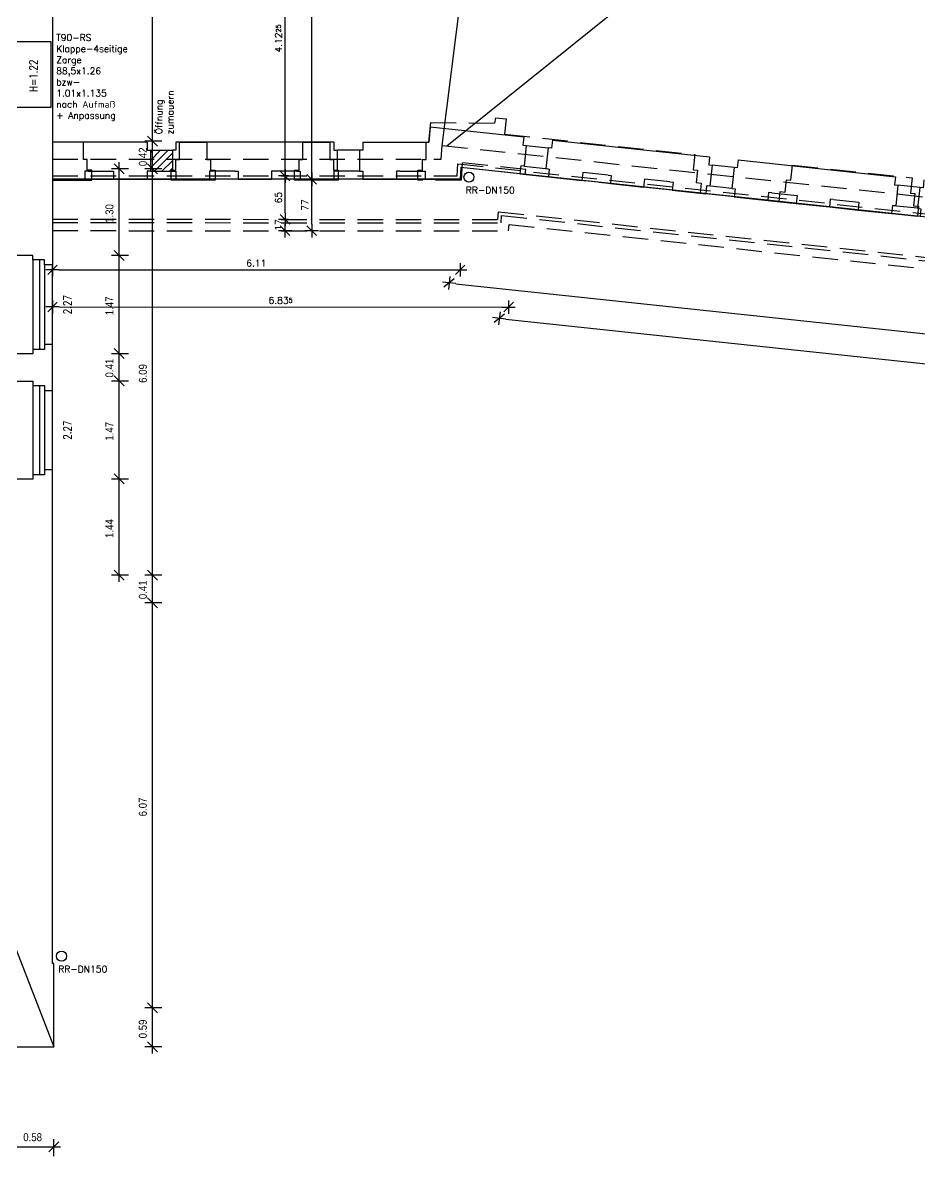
# Model space of a CAD drawing. Header units: metres. Extents: x -8 to 96, y -22 to 16.
# Drawn here: x 8.72 to 22.15, y -22.26 to -5.27 of the extents above; entities that cross this region are included whole.
import ezdxf
from ezdxf.enums import TextEntityAlignment as Align

# ---------------------------------------------------------------- set-up
doc = ezdxf.new("R2010")
doc.units = ezdxf.units.M
doc.header["$LTSCALE"] = 0.03
doc.linetypes.add('STRICHLINIE', pattern=[19.05, 12.7, -6.35])
doc.layers.get('0').update_dxf_attribs({"linetype": 'CONTINUOUS'})
doc.layers.get('Defpoints').update_dxf_attribs({"linetype": 'CONTINUOUS'})
for name, color, linetype in [('A_ansicht', 9, 'CONTINUOUS'), ('A_bemaßung', 2, 'CONTINUOUS'), ('A_BRANDSCHUTZ', 10, 'CONTINUOUS'), ('A_EINFÜGEPUNKT', 2, 'CONTINUOUS'), ('A_fenster', 7, 'CONTINUOUS'), ('A_höhen', 3, 'CONTINUOUS'), ('A_schraffur', 10, 'CONTINUOUS'), ('A_TECHNOLOGIE', 7, 'CONTINUOUS'), ('A_text', 2, 'CONTINUOUS'), ('A_verdeckt', 8, 'STRICHLINIE'), ('A_wände', 6, 'CONTINUOUS'), ('ANSICHT', 1, 'CONTINUOUS'), ('CKMA0002', 7, 'CONTINUOUS'), ('E__DURCHBR', 2, 'CONTINUOUS')]:
    doc.layers.add(name, color=color, linetype=linetype)
doc.styles.add('BOLDSIMP_FNT', font='TXT', dxfattribs={"height": 1})
doc.styles.add('SIMPLEX', font='simplex.shx', dxfattribs={"height": 0.1})
doc.styles.get("Standard").update_dxf_attribs({"font": 'ARIAL.TTF', "height": 1})
doc.dimstyles.get("Standard").update_dxf_attribs({"dimtxt": 0.18, "dimasz": 0.18, "dimexe": 0.18, "dimexo": 0.0625, "dimgap": 0.09, "dimtad": 0, "dimtih": 1, "dimtoh": 1, "dimzin": 0, "dimdsep": 46, "dimlunit": 3, "dimtxsty": 'Standard', "dimcen": 0.09, "dimadec": 0, "dimazin": 0, "dimtfac": 1, "dimtofl": 0, "dimtmove": 2, "dimatfit": 3, "dimfxl": 1, "dimtolj": 1, "dimtzin": 0, "dimarcsym": 0})

# ---------------------------------------------------------------- blocks, each defined once
blk = doc.blocks.new('SLASH1')
at = {"layer": 'A_bemaßung', "color": 2, "linetype": 'Continuous'}
for p, q in [((0.07663, 0.07663), (-0.07319, -0.07319)), ((0, -0.14068), (0, 0.11466))]:
    blk.add_line(p, q, dxfattribs=at)
blk = doc.blocks.new('Deckendurchbruch')
for p, q in [((1, 1), (0, 1)), ((0, 1), (0, 0)), ((1, 0), (1, 1)), ((0, 0), (1, 0))]:
    blk.add_line(p, q)
blk.add_solid([(0, 0), (1, 1), (0, 1)])
blk = doc.blocks.new('Wanddurchbruch')
for p, q in [((0, 1), (0, 0)), ((1, 1), (0, 1)), ((1, 0), (1, 1)), ((0, 0), (1, 0))]:
    blk.add_line(p, q)
blk.add_solid([(1, 0), (1, 1), (0, 1), (0, 0)])
blk = doc.blocks.new('A$C1B893D36')
at = {"layer": 'E__DURCHBR', "linetype": 'Continuous'}
ref = blk.add_blockref('Deckendurchbruch', (12.574, 27.116), dxfattribs=dict(at, xscale=0.2002000053643378, yscale=0.1001000000000012, zscale=1.1011, rotation=270.0000046057036))
ref.add_attrib('EC_DIM', '0.200x0.100x0.150', (11.766, 27.159), dxfattribs={"linetype": 'Continuous', "height": 0.12})
ref = blk.add_blockref('Wanddurchbruch', (5.231, 20.48), dxfattribs=dict(at, xscale=1.148147030764484, yscale=0.15015, zscale=1.1011, rotation=63.24112107418074))
ref.add_attrib('EC_DIM', '1.147x0.150x0.150', (5.097, 20.264), dxfattribs={"linetype": 'Continuous', "height": 0.12})
ref = blk.add_blockref('Deckendurchbruch', (5.061, 15.312), dxfattribs=dict(at, xscale=0.1001000026821695, yscale=0.2001999999999988, zscale=1.1011))
ref.add_attrib('EC_DIM', '0.100x0.200x0.150', (3.829, 15.353), dxfattribs={"linetype": 'Continuous', "height": 0.12})
ref = blk.add_blockref('Wanddurchbruch', (8.439, 13.164), dxfattribs=dict(at, xscale=0.4074070109164298, yscale=0.15015, zscale=1.1011, rotation=90.00000153523449))
ref.add_attrib('EC_DIM', '0.407x0.150x0.150', (8.493, 13.318), dxfattribs={"linetype": 'Continuous', "height": 0.12})
ref = blk.add_blockref('Wanddurchbruch', (7.925, 12.487), dxfattribs=dict(at, xscale=0.3133130083951912, yscale=0.15015, zscale=1.1011))
ref.add_attrib('EC_DIM', '0.313x0.150x0.150', (7.925, 12.271), dxfattribs={"linetype": 'Continuous', "height": 0.12})
blk = doc.blocks.new('FE_O')
at = {"layer": 'A_wände'}
for p, q in [((-0.215, -0.12), (-0.215, 0)), ((0.215, -0.12), (0.215, 0)), ((-0.165, -0.12), (-0.215, -0.12)), ((-0.165, -0.435), (-0.165, -0.12)), ((0.165, -0.435), (0.165, -0.12)), ((0.165, -0.12), (0.215, -0.12)), ((-0.215, -0.555), (-0.215, -0.435)), ((-0.215, -0.435), (-0.165, -0.435)), ((0.215, -0.435), (0.165, -0.435)), ((0.215, -0.555), (0.215, -0.435))]:
    blk.add_line(p, q, dxfattribs=at)
at = {"layer": 'A_wände', "color": 2}
for p, q in [((0.165, -0.12), (-0.201, -0.12)), ((0.165, -0.435), (-0.165, -0.435))]:
    blk.add_line(p, q, dxfattribs=at)
at = {"layer": 'ANSICHT'}
blk.add_line((0.215, 0), (-0.215, 0), dxfattribs=at)
blk = doc.blocks.new('FE_G')
at = {"layer": 'A_wände'}
for p, q in [((-0.215, -0.12), (-0.215, 0)), ((0.215, -0.12), (0.215, 0)), ((-0.165, -0.12), (-0.215, -0.12)), ((0.165, -0.12), (-0.165, -0.12)), ((0.165, -0.12), (0.215, -0.12))]:
    blk.add_line(p, q, dxfattribs=at)
at = {"layer": 'ANSICHT'}
blk.add_line((0.215, 0), (-0.215, 0), dxfattribs=at)
blk = doc.blocks.new('DIMCROSS')
at = {"color": 0, "linetype": 'ByBlock'}
blk.add_line((-1, 0), (1, 0), dxfattribs=at)
at = {"linetype": 'ByBlock'}
blk.add_line((-0.707107, -0.707107), (0.707107, 0.707107), dxfattribs=at)
blk = doc.blocks.new('*D116')
at = {"layer": 'CKMA0002', "color": 1, "lineweight": -2}
for p, q in [((13.095, -7.616), (12.945, -7.616)), ((13.045, -8.286), (13.045, -7.716)), ((13.145, -8.386), (12.945, -8.386))]:
    blk.add_line(p, q, dxfattribs=at)
at = {"layer": 'Defpoints', "color": 0}
for p in [(13.045, -7.616), (13.252, -7.616), (13.302, -8.386)]:
    blk.add_point(p, dxfattribs=at)
at = {"layer": 'CKMA0002', "color": 1, "lineweight": -2, "xscale": 0.1, "yscale": 0.1, "zscale": 0.1}
for p, rotation in [((13.045, -7.616), 90), ((13.045, -8.386), 270)]:
    blk.add_blockref('DIMCROSS', p, dxfattribs=dict(at, rotation=rotation))
at = {"layer": 'CKMA0002', "color": 3, "insert": (12.945, -8.001), "char_height": 0.1, "attachment_point": 5, "rotation": 90, "style": 'SIMPLEX'}
blk.add_mtext('\\A1;77{\\A1\\H0.7x\\S;}', dxfattribs=at)
blk = doc.blocks.new('*D117')
at = {"layer": 'CKMA0002', "color": 1, "lineweight": -2}
for p, q in [((13.095, 0.53), (12.945, 0.53)), ((13.045, -7.516), (13.045, 0.43))]:
    blk.add_line(p, q, dxfattribs=at)
at = {"layer": 'Defpoints', "color": 0}
for p in [(13.045, 0.53), (13.252, 0.53), (13.252, -7.616)]:
    blk.add_point(p, dxfattribs=at)
at = {"layer": 'CKMA0002', "color": 1, "lineweight": -2, "xscale": 0.1, "yscale": 0.1, "zscale": 0.1}
for p, rotation in [((13.045, 0.53), 90), ((13.045, -7.616), 270)]:
    blk.add_blockref('DIMCROSS', p, dxfattribs=dict(at, rotation=rotation))
at = {"layer": 'CKMA0002', "color": 3, "insert": (12.945, -3.543), "char_height": 0.1, "attachment_point": 5, "rotation": 90, "style": 'SIMPLEX'}
blk.add_mtext('\\A1;8.14{\\A1\\H0.7x\\S5;}', dxfattribs=at)
blk = doc.blocks.new('*D119')
at = {"layer": 'CKMA0002', "color": 1, "lineweight": -2}
for p, q in [((12.696, -8.216), (12.546, -8.216)), ((12.746, -8.386), (12.546, -8.386)), ((12.646, -8.386), (12.646, -8.386)), ((12.646, -8.386), (12.646, -8.386))]:
    blk.add_line(p, q, dxfattribs=at)
at = {"layer": 'Defpoints', "color": 0}
for p in [(12.646, -8.216), (12.813, -8.216), (12.863, -8.386)]:
    blk.add_point(p, dxfattribs=at)
at = {"layer": 'CKMA0002', "color": 1, "lineweight": -2, "xscale": 0.1, "yscale": 0.1, "zscale": 0.1}
for p, rotation in [((12.646, -8.216), 270), ((12.646, -8.386), 90)]:
    blk.add_blockref('DIMCROSS', p, dxfattribs=dict(at, rotation=rotation))
at = {"layer": 'CKMA0002', "color": 3, "insert": (12.546, -8.301), "char_height": 0.1, "attachment_point": 5, "rotation": 90, "style": 'SIMPLEX'}
blk.add_mtext('\\A1;17{\\A1\\H0.7x\\S;}', dxfattribs=at)
blk = doc.blocks.new('*D120')
at = {"layer": 'CKMA0002', "color": 1, "lineweight": -2}
for p, q in [((12.696, -7.566), (12.546, -7.566)), ((12.646, -8.116), (12.646, -7.666))]:
    blk.add_line(p, q, dxfattribs=at)
at = {"layer": 'Defpoints', "color": 0}
for p in [(12.646, -7.566), (12.813, -7.566), (12.813, -8.216)]:
    blk.add_point(p, dxfattribs=at)
at = {"layer": 'CKMA0002', "color": 1, "lineweight": -2, "xscale": 0.1, "yscale": 0.1, "zscale": 0.1}
for p, rotation in [((12.646, -7.566), 90), ((12.646, -8.216), 270)]:
    blk.add_blockref('DIMCROSS', p, dxfattribs=dict(at, rotation=rotation))
at = {"layer": 'CKMA0002', "color": 3, "insert": (12.546, -7.891), "char_height": 0.1, "attachment_point": 5, "rotation": 90, "style": 'SIMPLEX'}
blk.add_mtext('\\A1;65{\\A1\\H0.7x\\S;}', dxfattribs=at)
blk = doc.blocks.new('*D121')
at = {"layer": 'CKMA0002', "color": 1, "lineweight": -2}
for p, q in [((12.696, -3.444), (12.546, -3.444)), ((12.646, -7.466), (12.646, -3.544))]:
    blk.add_line(p, q, dxfattribs=at)
at = {"layer": 'Defpoints', "color": 0}
for p in [(12.646, -3.444), (12.813, -3.444), (12.813, -7.566)]:
    blk.add_point(p, dxfattribs=at)
at = {"layer": 'CKMA0002', "color": 1, "lineweight": -2, "xscale": 0.1, "yscale": 0.1, "zscale": 0.1}
for p, rotation in [((12.646, -3.444), 90), ((12.646, -7.566), 270)]:
    blk.add_blockref('DIMCROSS', p, dxfattribs=dict(at, rotation=rotation))
at = {"layer": 'CKMA0002', "color": 3, "insert": (12.546, -5.505), "char_height": 0.1, "attachment_point": 5, "rotation": 90, "style": 'SIMPLEX'}
blk.add_mtext('\\A1;4.12{\\A1\\H0.7x\\S25;}', dxfattribs=at)
blk = doc.blocks.new('*D125')
at = {"layer": 'CKMA0002', "color": 1, "lineweight": -2}
for p, q in [((9.161, -8.873), (9.161, -9.073)), ((9.261, -8.973), (15.17, -8.973)), ((15.27, -8.873), (15.27, -9.073))]:
    blk.add_line(p, q, dxfattribs=at)
at = {"layer": 'Defpoints', "color": 0}
for p in [(9.161, -7.616), (15.27, -7.616), (15.27, -8.973)]:
    blk.add_point(p, dxfattribs=at)
at = {"layer": 'CKMA0002', "color": 1, "lineweight": -2, "xscale": 0.1, "yscale": 0.1, "zscale": 0.1}
for p, rotation in [((9.161, -8.973), 180.00000000009), ((15.27, -8.973), 9.002241970414337e-11)]:
    blk.add_blockref('DIMCROSS', p, dxfattribs=dict(at, rotation=rotation))
at = {"layer": 'CKMA0002', "color": 3, "insert": (12.215, -8.873), "char_height": 0.1, "attachment_point": 5, "style": 'SIMPLEX'}
blk.add_mtext('\\A1;6.11{\\A1\\H0.7x\\S;}', dxfattribs=at)
blk = doc.blocks.new('*D139')
at = {"layer": 'CKMA0002', "color": 1, "lineweight": -2}
for p, q in [((21.596, 4.878), (66.041, 0.131)), ((66.13, 0.021), (66.151, 0.22))]:
    blk.add_line(p, q, dxfattribs=at)
at = {"layer": 'Defpoints', "color": 0}
for p in [(66.14, 0.12), (20.698, -2.587), (65.342, -7.36)]:
    blk.add_point(p, dxfattribs=at)
at = {"layer": 'CKMA0002', "color": 1, "lineweight": -2, "xscale": 0.1, "yscale": 0.1, "zscale": 0.1}
for p, rotation in [((21.496, 4.889), 173.903743358509), ((66.14, 0.12), 353.903743358509)]:
    blk.add_blockref('DIMCROSS', p, dxfattribs=dict(at, rotation=rotation))
at = {"layer": 'CKMA0002', "color": 3, "insert": (43.829, 2.604), "char_height": 0.1, "attachment_point": 5, "rotation": 353.9037, "style": 'SIMPLEX'}
blk.add_mtext('\\A1;44.89{\\A1\\H0.7x\\S75;}', dxfattribs=at)
blk = doc.blocks.new('*D179')
at = {"layer": 'CKMA0002', "color": 1, "lineweight": -2}
for p, q in [((15.115, -9.07), (15.094, -9.268)), ((15.204, -9.18), (63.278, -14.304)), ((63.388, -14.215), (63.367, -14.414))]:
    blk.add_line(p, q, dxfattribs=at)
at = {"layer": 'Defpoints', "color": 0}
for p in [(15.297, -7.36), (63.57, -12.506), (63.377, -14.315)]:
    blk.add_point(p, dxfattribs=at)
at = {"layer": 'CKMA0002', "color": 1, "lineweight": -2, "xscale": 0.1, "yscale": 0.1, "zscale": 0.1}
for p, rotation in [((15.104, -9.169), 173.9153938698704), ((63.377, -14.315), 353.9153938698704)]:
    blk.add_blockref('DIMCROSS', p, dxfattribs=dict(at, rotation=rotation))
at = {"layer": 'CKMA0002', "color": 3, "insert": (39.251, -11.642), "char_height": 0.1, "attachment_point": 5, "rotation": 353.9154, "style": 'SIMPLEX'}
blk.add_mtext('\\A1;48.54{\\A1\\H0.7x\\S75;}', dxfattribs=at)
blk = doc.blocks.new('*D180')
at = {"layer": 'CKMA0002', "color": 1, "lineweight": -2}
for p, q in [((15.867, -9.601), (15.846, -9.799)), ((15.956, -9.711), (62.443, -14.666)), ((62.553, -14.577), (62.532, -14.776))]:
    blk.add_line(p, q, dxfattribs=at)
at = {"layer": 'Defpoints', "color": 0}
for p in [(16.006, -8.292), (62.692, -13.269), (62.542, -14.677)]:
    blk.add_point(p, dxfattribs=at)
at = {"layer": 'CKMA0002', "color": 1, "lineweight": -2, "xscale": 0.1, "yscale": 0.1, "zscale": 0.1}
for p, rotation in [((15.856, -9.7), 173.9153938698704), ((62.542, -14.677), 353.9153938698704)]:
    blk.add_blockref('DIMCROSS', p, dxfattribs=dict(at, rotation=rotation))
at = {"layer": 'CKMA0002', "color": 3, "insert": (39.21, -12.089), "char_height": 0.1, "attachment_point": 5, "rotation": 353.9154, "style": 'SIMPLEX'}
blk.add_mtext('\\A1;46.95{\\A1\\H0.7x\\S;}', dxfattribs=at)
blk = doc.blocks.new('*D181')
at = {"layer": 'CKMA0002', "color": 1, "lineweight": -2}
for p, q in [((9.161, -9.429), (9.161, -9.629)), ((15.996, -9.43), (15.996, -9.63)), ((9.261, -9.529), (15.896, -9.53))]:
    blk.add_line(p, q, dxfattribs=at)
at = {"layer": 'Defpoints', "color": 0}
for p in [(9.161, -8.385), (15.996, -8.386), (15.996, -9.53)]:
    blk.add_point(p, dxfattribs=at)
at = {"layer": 'CKMA0002', "color": 1, "lineweight": -2, "xscale": 0.1, "yscale": 0.1, "zscale": 0.1}
for p, rotation in [((9.161, -9.529), 179.9967512714364), ((15.996, -9.53), 359.9967512714364)]:
    blk.add_blockref('DIMCROSS', p, dxfattribs=dict(at, rotation=rotation))
at = {"layer": 'CKMA0002', "color": 3, "insert": (12.579, -9.43), "char_height": 0.1, "attachment_point": 5, "rotation": 359.9968, "style": 'SIMPLEX'}
blk.add_mtext('\\A1;6.83{\\A1\\H0.7x\\S5;}', dxfattribs=at)

msp = doc.modelspace()

# ---------------------------------------------------------------- hatches: boundary and pattern name
at = {"layer": 'A_schraffur'}
h = msp.add_hatch(dxfattribs=at)
h.set_pattern_fill('ANSI31', color=256, scale=0.025, style=0)
h.paths.add_polyline_path([(10.66085, -7.17994), (10.62926, -7.17994), (10.62925, -7.31545), (10.66085, -7.31545)])
h.paths.add_polyline_path([(10.66085, -7.31545), (10.62925, -7.31545), (10.62925, -7.42772), (10.66085, -7.45932)])
h.paths.add_polyline_path([(10.66085, -7.45932), (10.62925, -7.45932), (10.62924, -7.49543), (10.66085, -7.49543)])
h.paths.add_polyline_path([(10.95926, -7.31547), (10.66085, -7.31545), (10.66085, -7.45932), (10.69696, -7.49543), (10.93922, -7.49544), (10.93922, -7.47759), (10.95925, -7.47759)])
h.paths.add_polyline_path([(10.66085, -7.45932), (10.66085, -7.49543), (10.69696, -7.49543)])
h.paths.add_polyline_path([(10.62925, -7.42772), (10.62925, -7.45932), (10.66085, -7.45932)])
h.paths.add_polyline_path([(10.95927, -7.17996), (10.66085, -7.17994), (10.66085, -7.31545), (10.95926, -7.31547)])

# ---------------------------------------------------------------- linework, layer by layer
at = {"layer": 'A_ansicht', "color": 9, "linetype": 'Continuous'}
for p, q in [((8.86583, -8.82431), (8.86583, -10.16431)), ((9.16085, -10.08932), (9.16085, -8.89931)), ((8.86583, -10.70431), (8.86583, -12.04431)), ((9.16085, -11.96931), (9.16085, -10.77932))]:
    msp.add_line(p, q, dxfattribs=at)
at = {"layer": 'A_ansicht', "color": 3}
for centre in [(15.40192, -7.58407), (9.29619, -19.25959)]:
    msp.add_circle(centre, 0.075, dxfattribs=at)
at = {"layer": 'A_bemaßung', "linetype": 'Continuous'}
for p, q in [((10.66085, -20.7193), (10.66085, 13.6757)), ((10.16085, -13.64932), (10.16085, -7.35932)), ((-4.17415, -22.1193), (9.28085, -22.1193))]:
    msp.add_line(p, q, dxfattribs=at)
at = {"layer": 'A_EINFÜGEPUNKT', "color": 1}
msp.add_line((-4.07415, 13.5757), (9.18085, -20.6193), dxfattribs=at)
at = {"layer": 'A_fenster', "linetype": 'Continuous'}
for p, q in [((8.96582, -8.82431), (8.96582, -10.16431)), ((9.04083, -8.89931), (9.04083, -10.08932)), ((8.96582, -10.70431), (8.96582, -12.04431)), ((9.04083, -10.77932), (9.04083, -11.96931))]:
    msp.add_line(p, q, dxfattribs=at)
at = {"layer": 'A_verdeckt', "linetype": 'Continuous'}
for p, q in [((14.99886, -7.10867), (15.92111, 0.22038)), ((15.06857, -7.1161), (20.6981, -2.58655)), ((9.6243, -7.06009), (9.16085, -7.06009)), ((9.62431, -7.31761), (9.6243, -7.06009)), ((9.6793, -7.3176), (9.62431, -7.31761)), ((9.6793, -7.47759), (9.6793, -7.3176)), ((9.16086, -7.62962), (9.7493, -7.62962)), ((9.74931, -7.47759), (9.6793, -7.47759)), ((9.7493, -7.62962), (9.74931, -7.47759))]:
    msp.add_line(p, q, dxfattribs=at)
at = {"layer": 'A_verdeckt', "color": 2}
for points in [[(9.16081, -8.38537), (15.99635, -8.38576), (16.00182, -8.29164), (62.69226, -13.26873), (62.69226, -13.26873), (70.86193, -14.73757), (70.86193, -14.73757), (92.46953, -19.63953), (95.20084, -7.598), (71.18121, -2.1407), (66.92891, -1.33726), (15.26908, 4.19016), (14.95932, 1.29038), (9.16085, 1.29038)], [(9.16081, -8.26537), (15.88313, -8.26575), (15.88934, -8.15897), (62.82891, -13.16261), (62.82891, -13.16261), (70.77017, -14.5937), (70.77017, -14.5937), (92.37905, -19.49596), (95.05728, -7.68844), (71.15677, -2.25821), (66.91136, -1.45607), (15.37566, 4.05807), (15.06719, 1.17038), (9.16085, 1.17038)], [(9.16082, -8.21537), (15.83595, -8.21575), (15.84247, -8.1037), (62.88585, -13.1184), (62.88585, -13.1184), (70.73193, -14.53375), (70.73193, -14.53375), (92.34135, -19.43614), (94.99746, -7.72613), (71.14658, -2.30717), (66.90405, -1.50557), (15.42006, 4.00304), (15.11213, 1.12038), (9.16085, 1.12038)], [(9.16085, -7.56537), (15.22268, -7.56571), (15.2332, -7.38507), (63.62604, -12.54362), (63.59687, -12.74468), (70.18861, -13.96919), (70.23485, -13.75447), (91.85124, -18.65843), (94.21983, -8.21601), (71.01419, -2.94366), (66.80898, -2.14911), (15.99733, 3.28756), (15.6964, 0.47038), (9.16085, 0.47038)], [(9.16087, -7.31537), (14.98681, -7.3157), (14.99886, -7.10867), (63.91073, -12.32255), (63.87878, -12.54278), (69.99537, -13.67902), (70.04366, -13.45474), (91.66273, -18.35931), (93.92074, -8.40443), (70.96327, -3.18846), (66.77241, -2.39662), (16.21936, 3.01238), (15.92111, 0.22038), (9.16085, 0.22038)]]:
    msp.add_lwpolyline(points, dxfattribs=at)
at = {"layer": 'A_verdeckt'}
for points in [[(16.24549, -7.54343), (16.25324, -7.4708), (15.29817, -7.36915), (15.283, -7.62963), (14.634, -7.62963), (14.63398, -7.47759), (14.704, -7.47758), (14.704, -7.31761), (14.75898, -7.3176), (14.75898, -7.06009), (14.80171, -7.06009), (14.82901, -6.76407), (15.78902, -6.77307), (15.80501, -6.69307), (15.95802, -6.70942), (15.93335, -6.94016), (18.78694, -7.24512), (18.76249, -7.47381), (18.82713, -7.48071), (18.80746, -7.66465), (18.88204, -7.67263), (18.86592, -7.8233), (16.24549, -7.54343)], [(20.15946, -7.6231), (20.22408, -7.63), (20.24852, -7.40132), (22.04317, -7.59312), (22.01872, -7.82179), (22.08336, -7.8287), (22.06369, -8.01264), (22.13827, -8.02062), (22.12218, -8.17108), (20.04912, -7.94967), (20.06522, -7.79907), (20.13979, -7.80704), (20.15946, -7.6231)]]:
    msp.add_lwpolyline(points, dxfattribs=at)
at = {"layer": 'A_verdeckt', "linetype": 'Continuous'}
for points in [[(11.52918, -7.47759), (11.59919, -7.47759), (11.59919, -7.62963), (10.93923, -7.62962), (10.93922, -7.47759), (11.00923, -7.47758), (11.00922, -7.31761), (11.0642, -7.31761), (11.06422, -7.06009), (11.47419, -7.06009), (11.47419, -7.31761), (11.52918, -7.31761), (11.52918, -7.47759)], [(12.9141, -7.06009), (13.31907, -7.06009), (13.31907, -7.3176), (13.37407, -7.31761), (13.37407, -7.47758), (13.44407, -7.47759), (13.44407, -7.62962), (12.7891, -7.62962), (12.78911, -7.47759), (12.8591, -7.47759), (12.85912, -7.3176), (12.9141, -7.31761), (12.9141, -7.06009)]]:
    msp.add_lwpolyline(points, dxfattribs=at)
at = {"layer": 'A_wände', "linetype": 'Continuous'}
for p, q in [((14.82266, -6.83285), (14.80169, -7.06021)), ((16.22357, -6.98247), (14.82266, -6.83285)), ((10.57927, -7.05994), (9.16085, -7.06009)), ((13.37915, -7.06012), (11.00928, -7.05997)), ((13.80916, -7.06014), (14.80169, -7.06021)), ((16.65116, -7.02814), (19.00762, -7.27981)), ((15.28006, -7.44034), (15.26986, -7.61571)), ((16.16459, -7.53482), (15.28006, -7.44034)), ((19.43521, -7.32548), (21.79167, -7.57715)), ((9.6443, -7.61537), (9.16085, -7.61537)), ((10.0743, -7.61539), (10.57924, -7.61543)), ((11.00924, -7.61545), (11.51418, -7.61548)), ((11.94418, -7.61551), (12.44418, -7.61554)), ((12.87418, -7.61557), (13.37912, -7.6156)), ((13.80912, -7.61563), (14.31406, -7.61566)), ((14.74406, -7.61568), (15.26986, -7.61571)), ((16.59216, -7.58048), (17.09425, -7.6341)), ((17.52181, -7.67977), (18.01898, -7.73287)), ((18.44655, -7.77854), (18.94864, -7.83216)), ((19.37621, -7.87782), (19.87829, -7.93145)), ((20.30586, -7.97711), (20.80303, -8.03021)), ((21.2306, -8.07588), (21.73269, -8.1295))]:
    msp.add_line(p, q, dxfattribs=at)
for points in [[(9.16085, 1.74569), (9.16085, -8.89931), (9.04083, -8.89931), (9.04083, -8.82431), (8.86583, -8.82431), (8.86583, -8.75932), (8.60083, -8.75932)], [(8.60083, -6.53431), (9.14083, -6.53431), (9.14083, -5.55431), (8.60083, -5.55431)], [(94.28186, -8.16858), (91.88894, -18.71825), (70.27308, -13.81441), (70.22725, -14.02722), (63.54049, -12.78507), (63.56911, -12.58783), (15.28006, -7.44034), (15.26986, -7.61571), (9.16085, -7.61537)], [(8.86583, -10.22932), (8.60083, -10.22932), (8.60083, -10.63932), (8.86583, -10.63932), (8.86583, -10.70431), (9.04083, -10.70431), (9.04083, -10.77932), (9.16085, -10.77932), (9.16085, -10.08932), (9.04083, -10.08932), (9.04083, -10.16431), (8.86583, -10.16431), (8.86583, -10.22932)], [(7.93085, -20.6193), (9.18085, -20.6193), (9.18085, -19.3693), (9.16085, -19.3693), (9.16085, -11.96931), (9.04083, -11.96931), (9.04083, -12.04431), (8.86583, -12.04431), (8.86583, -12.10931), (8.60083, -12.10931)]]:
    msp.add_lwpolyline(points, dxfattribs=at)

# ---------------------------------------------------------------- block references
at = {"layer": 'A_bemaßung', "color": 7, "rotation": 90}
for p in [(10.66085, -7.04432), (10.16085, -7.45932), (10.66085, -7.45932), (10.16085, -8.75932), (10.16085, -10.22932), (10.16085, -10.63932), (10.16085, -12.10931), (10.16085, -13.54932), (10.66085, -13.54932), (10.66085, -13.96431), (10.66085, -20.0343), (10.66085, -20.6193)]:
    msp.add_blockref('SLASH1', p, dxfattribs=at)
at = {"layer": 'A_bemaßung', "color": 7}
msp.add_blockref('SLASH1', (9.18085, -22.1193), dxfattribs=at)
at = {"layer": 'A_TECHNOLOGIE', "linetype": 'Continuous'}
msp.add_blockref('A$C1B893D36', (-4.07415, -20.6193), dxfattribs=at)
at = {"layer": 'A_wände', "linetype": 'Continuous'}
for name, p, rotation in [('FE_O', (10.79424, -7.61544), 179.9964300654358), ('FE_O', (16.37837, -7.55764), 173.9037967972666), ('FE_G', (9.8593, -7.61538), 179.9964300654358), ('FE_G', (14.52906, -7.61567), 179.9964300654352), ('FE_G', (20.09208, -7.95428), 173.903796797266), ('FE_G', (21.01682, -8.05304), 173.9037967972671)]:
    msp.add_blockref(name, p, dxfattribs=dict(at, rotation=rotation))
at = {"layer": 'A_wände', "linetype": 'Continuous', "xscale": -1}
for name, p, rotation in [('FE_O', (13.59412, -7.61561), 179.9964300654368), ('FE_O', (19.16242, -7.85499), 173.9037967972675), ('FE_G', (11.72918, -7.61549), 179.9964300654356), ('FE_G', (12.65918, -7.61555), 179.9964300654368), ('FE_G', (17.30803, -7.65693), 173.9037967972664), ('FE_G', (18.23277, -7.7557), 173.9037967972675), ('FE_O', (21.94647, -8.15233), 173.903796797267)]:
    msp.add_blockref(name, p, dxfattribs=dict(at, rotation=rotation))

# ---------------------------------------------------------------- texts
at = {"layer": 'A_bemaßung', "color": 7, "linetype": 'Continuous', "style": 'BOLDSIMP_FNT', "width": 0.9}
for s, p in [('0.42', (10.61085, -7.41896)), ('1.30', (10.11085, -8.26874)), ('1.47', (10.11085, -9.65374)), ('0.41', (10.11085, -10.58603)), ('6.09', (10.61085, -10.66632)), ('1.47', (10.11085, -11.53373)), ('1.44', (10.11085, -12.99131)), ('0.41', (10.61085, -13.90852)), ('6.07', (10.61085, -17.16387)), ('0.59', (10.61085, -20.49137))]:
    msp.add_text(s, height=0.12, rotation=90, dxfattribs=at).set_placement(p, align=Align.BOTTOM_LEFT)
msp.add_text('0.58', height=0.12, dxfattribs=at).set_placement((8.7237, -22.06929), align=Align.BOTTOM_LEFT)
at = {"layer": 'A_BRANDSCHUTZ', "linetype": 'Continuous', "insert": (9.21718, -5.44094, 0), "char_height": 0.1, "width": 1, "attachment_point": 1, "style": 'SIMPLEX'}
msp.add_mtext('T90-RS\\PKlappe-4seitige Zarge\\P88,5x1.26 bzw- 1.01x1.135 nach Aufmaß + Anpassung', dxfattribs=at)
at = {"layer": 'A_höhen', "linetype": 'Continuous', "style": 'SIMPLEX', "width": 0.8}
for s, p in [('H=1.22', (8.87649, -6.06438)), ('2.27', (9.38468, -9.4954)), ('2.27', (9.38468, -11.37539))]:
    msp.add_text(s, height=0.12, rotation=90, dxfattribs=at).set_placement(p, align=Align.MIDDLE_CENTER)
at = {"layer": 'A_text', "linetype": 'Continuous', "insert": (10.70577, -6.94095), "char_height": 0.1, "width": 1, "attachment_point": 1, "rotation": 89.691629, "style": 'SIMPLEX'}
msp.add_mtext('Öffnung\\Pzumauern', dxfattribs=at)
at = {"layer": 'A_text', "linetype": 'Continuous', "char_height": 0.1, "width": 1, "attachment_point": 1, "style": 'SIMPLEX'}
for insert in [(15.35495, -7.72811), (9.24923, -19.40363)]:
    msp.add_mtext('RR-DN150', dxfattribs=dict(at, insert=insert))

# ---------------------------------------------------------------- dimensions: what is measured, and where the dimension line sits
at = {"layer": 'CKMA0002'}
for base, p1, p2, angle, text, override, picture, middle in [((66.14047, 0.12046), (20.6981, -2.58655), (65.34157, -7.35959), 353.903743, '44.89{\\A1\\H0.7x\\S75;}', {"dimtxt": 0.1, "dimasz": 0.1, "dimexe": 0.1, "dimexo": 7.422591, "dimgap": 0.05, "dimtad": 1, "dimtih": 0, "dimtoh": 0, "dimdec": 4, "dimrnd": 0.0025, "dimlunit": 2, "dimtxsty": 'SIMPLEX', "dimblk": 'DIMCROSS', "dimdle": 0.05, "dimse1": 1, "dimclrd": 1, "dimclre": 1, "dimclrt": 3, "dimtdec": 4, "dimtix": 1, "dimtmove": 0, "dimtvp": 1}, '*D139', (43.82909, 2.60396)), ((13.04456, 0.53036), (13.2522, -7.6156), (13.25242, 0.53036), 90, '8.14{\\A1\\H0.7x\\S5;}', {"dimtxt": 0.1, "dimasz": 0.1, "dimexe": 0.1, "dimexo": 0.157856, "dimgap": 0.05, "dimtad": 1, "dimtih": 0, "dimtoh": 0, "dimdec": 4, "dimrnd": 0.0025, "dimlunit": 2, "dimtxsty": 'SIMPLEX', "dimblk": 'DIMCROSS', "dimdle": 0.05, "dimse1": 1, "dimclrd": 1, "dimclre": 1, "dimclrt": 3, "dimtdec": 4, "dimtix": 1, "dimtmove": 0, "dimtvp": 1}, '*D117', (12.94456, -3.54262)), ((12.64606, -3.44415), (12.81307, -7.56557), (12.81307, -3.44415), 90, '4.12{\\A1\\H0.7x\\S25;}', {"dimtxt": 0.1, "dimasz": 0.1, "dimexe": 0.1, "dimexo": 0.11701, "dimgap": 0.05, "dimtad": 1, "dimtih": 0, "dimtoh": 0, "dimdec": 4, "dimrnd": 0.0025, "dimlunit": 2, "dimtxsty": 'SIMPLEX', "dimblk": 'DIMCROSS', "dimdle": 0.05, "dimse1": 1, "dimclrd": 1, "dimclre": 1, "dimclrt": 3, "dimtdec": 4, "dimtix": 1, "dimtmove": 0, "dimtvp": 1}, '*D121', (12.54606, -5.50486)), ((12.64606, -7.56557), (12.81303, -8.21557), (12.81307, -7.56557), 90, '65{\\A1\\H0.7x\\S;}', {"dimtxt": 0.1, "dimasz": 0.1, "dimexe": 0.1, "dimexo": 0.11701, "dimgap": 0.05, "dimtad": 1, "dimtih": 0, "dimtoh": 0, "dimdec": 4, "dimrnd": 0.0025, "dimlunit": 2, "dimtxsty": 'SIMPLEX', "dimblk": 'DIMCROSS', "dimdle": 0.05, "dimse1": 1, "dimclrd": 1, "dimclre": 1, "dimclrt": 3, "dimtdec": 4, "dimtix": 1, "dimtmove": 0, "dimtvp": 1}, '*D120', (12.54606, -7.89057)), ((63.37742, -14.31481), (15.29714, -7.35976), (63.57029, -12.50555), 353.915394, '48.54{\\A1\\H0.7x\\S75;}', {"dimtxt": 0.1, "dimasz": 0.1, "dimexe": 0.1, "dimexo": 1.719515, "dimgap": 0.05, "dimtad": 1, "dimtih": 0, "dimtoh": 0, "dimdec": 4, "dimrnd": 0.0025, "dimlunit": 2, "dimtxsty": 'SIMPLEX', "dimblk": 'DIMCROSS', "dimdle": 0.05, "dimclrd": 1, "dimclre": 1, "dimclrt": 3, "dimtdec": 4, "dimtix": 1, "dimtmove": 0, "dimtvp": 1}, '*D179', (39.25145, -11.64248)), ((15.26986, -8.97301), (9.16085, -7.61571), (15.26986, -7.61571), 0, '6.11{\\A1\\H0.7x\\S;}', {"dimtxt": 0.1, "dimasz": 0.1, "dimexe": 0.1, "dimexo": 1.257294, "dimgap": 0.05, "dimtad": 1, "dimtih": 0, "dimtoh": 0, "dimdec": 4, "dimrnd": 0.0025, "dimlunit": 2, "dimtxsty": 'SIMPLEX', "dimblk": 'DIMCROSS', "dimdle": 0.05, "dimclrd": 1, "dimclre": 1, "dimclrt": 3, "dimtdec": 4, "dimtix": 1, "dimtmove": 0, "dimtvp": 1}, '*D125', (12.21535, -8.87301)), ((13.04456, -7.6156), (13.3022, -8.3856), (13.2522, -7.6156), 90, '77{\\A1\\H0.7x\\S;}', {"dimtxt": 0.1, "dimasz": 0.1, "dimexe": 0.1, "dimexo": 0.157637, "dimgap": 0.05, "dimtad": 1, "dimtih": 0, "dimtoh": 0, "dimdec": 4, "dimrnd": 0.0025, "dimlunit": 2, "dimtxsty": 'SIMPLEX', "dimblk": 'DIMCROSS', "dimdle": 0.05, "dimclrd": 1, "dimclre": 1, "dimclrt": 3, "dimtdec": 4, "dimtix": 1, "dimtmove": 0, "dimtvp": 1}, '*D116', (12.94456, -8.0006)), ((12.64606, -8.21557), (12.86303, -8.38557), (12.81303, -8.21557), 90, '17{\\A1\\H0.7x\\S;}', {"dimtxt": 0.1, "dimasz": 0.1, "dimexe": 0.1, "dimexo": 0.116973, "dimgap": 0.05, "dimtad": 1, "dimtih": 0, "dimtoh": 0, "dimdec": 4, "dimrnd": 0.0025, "dimlunit": 2, "dimtxsty": 'SIMPLEX', "dimblk": 'DIMCROSS', "dimdle": 0.05, "dimclrd": 1, "dimclre": 1, "dimclrt": 3, "dimtdec": 4, "dimtix": 1, "dimtmove": 0, "dimtvp": 1}, '*D119', (12.54606, -8.30057)), ((62.54219, -14.67658), (16.00633, -8.29213), (62.69226, -13.26873), 353.915394, '46.95{\\A1\\H0.7x\\S;}', {"dimtxt": 0.1, "dimasz": 0.1, "dimexe": 0.1, "dimexo": 1.315828, "dimgap": 0.05, "dimtad": 1, "dimtih": 0, "dimtoh": 0, "dimdec": 4, "dimrnd": 0.0025, "dimlunit": 2, "dimtxsty": 'SIMPLEX', "dimblk": 'DIMCROSS', "dimdle": 0.05, "dimclrd": 1, "dimclre": 1, "dimclrt": 3, "dimtdec": 4, "dimtix": 1, "dimtmove": 0, "dimtvp": 1}, '*D180', (39.20982, -12.08884)), ((15.99628, -9.52983), (9.16085, -8.38537), (15.99635, -8.38576), 359.996751, '6.83{\\A1\\H0.7x\\S5;}', {"dimtxt": 0.1, "dimasz": 0.1, "dimexe": 0.1, "dimexo": 1.044074, "dimgap": 0.05, "dimtad": 1, "dimtih": 0, "dimtoh": 0, "dimdec": 4, "dimrnd": 0.0025, "dimlunit": 2, "dimtxsty": 'SIMPLEX', "dimblk": 'DIMCROSS', "dimdle": 0.05, "dimclrd": 1, "dimclre": 1, "dimclrt": 3, "dimtdec": 4, "dimtix": 1, "dimtmove": 0, "dimtvp": 1}, '*D181', (12.57854, -9.42964))]:
    dim = msp.add_linear_dim(base=base, p1=p1, p2=p2, angle=angle, text=text, dimstyle='Standard', override=override, dxfattribs=at)
    dim.commit()
    dim.dimension.update_dxf_attribs({"geometry": picture, "text_midpoint": middle})

doc.saveas('drawing.dxf')
